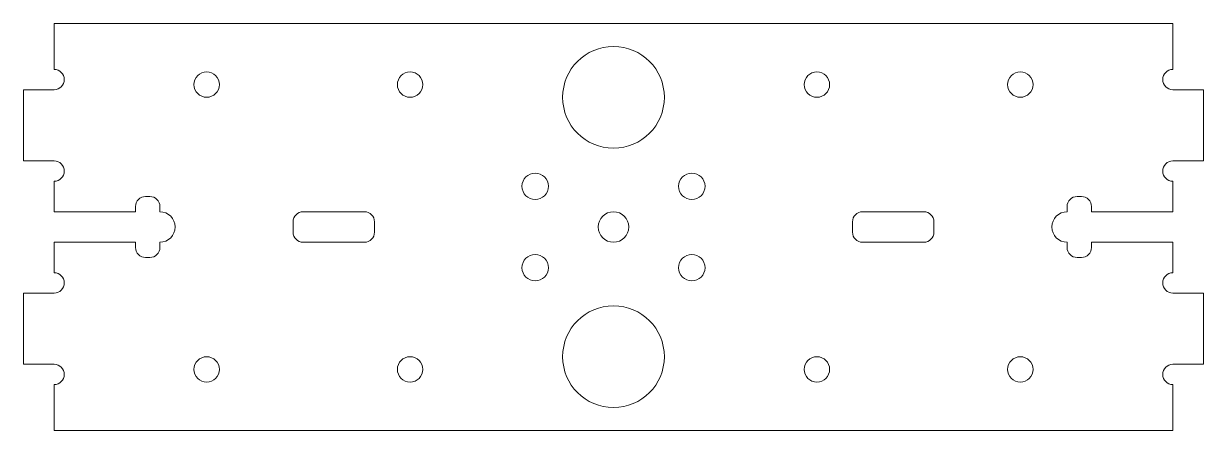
# Model space of a CAD drawing. Header units: millimetres. Extents: x -58 to 58, y -20 to 20.
import ezdxf

# ---------------------------------------------------------------- set-up
doc = ezdxf.new("R2010")
doc.units = ezdxf.units.MM

msp = doc.modelspace()

# ---------------------------------------------------------------- linework, layer by layer
at = {"color": 7, "linetype": 'Continuous', "lineweight": 15}
for p, q in [((55, 20), (-55, 20)), ((-55, 20), (-55, 15.5)), ((55, 15.5), (55, 20)), ((-55, 13.5), (-58, 13.5)), ((-58, 13.5), (-58, 6.5)), ((58, 13.5), (55, 13.5)), ((58, 6.5), (58, 13.5)), ((-58, 6.5), (-55, 6.5)), ((55, 6.5), (58, 6.5)), ((-55, 4.5), (-55, 1.5)), ((55, 1.5), (55, 4.5)), ((-46, 3), (-45.6, 3)), ((45.6, 3), (46, 3)), ((-55, 1.5), (-47, 1.5)), ((-47, 2), (-47, 1.5)), ((-44.6, 2), (-44.6, 1.5)), ((-24.5, 1.5), (-30.5, 1.5)), ((30.5, 1.5), (24.5, 1.5)), ((44.6, 2), (44.6, 1.5)), ((47, 2), (47, 1.5)), ((47, 1.5), (55, 1.5)), ((-31.5, 0.5), (-31.5, -0.5)), ((-23.5, -0.5), (-23.5, 0.5)), ((23.5, 0.5), (23.5, -0.5)), ((31.5, -0.5), (31.5, 0.5)), ((-55, -1.5), (-47, -1.5)), ((-55, -1.5), (-55, -4.5)), ((-47, -1.5), (-47, -2)), ((-44.6, -1.5), (-44.6, -2)), ((-30.5, -1.5), (-24.5, -1.5)), ((24.5, -1.5), (30.5, -1.5)), ((44.6, -1.5), (44.6, -2)), ((47, -1.5), (55, -1.5)), ((47, -1.5), (47, -2)), ((55, -4.5), (55, -1.5)), ((-46, -3), (-45.6, -3)), ((45.6, -3), (46, -3)), ((-55, -6.5), (-58, -6.5)), ((-58, -6.5), (-58, -13.5)), ((58, -6.5), (55, -6.5)), ((58, -13.5), (58, -6.5)), ((-58, -13.5), (-55, -13.5)), ((55, -13.5), (58, -13.5)), ((-55, -15.5), (-55, -20)), ((55, -20), (55, -15.5)), ((-55, -20), (55, -20))]:
    msp.add_line(p, q, dxfattribs=at)
for centre, radius in [((0, 12.75), 5), ((-40, 14), 1.25), ((-20, 14), 1.25), ((20, 14), 1.25), ((40, 14), 1.25), ((-7.7, 4), 1.3), ((7.7, 4), 1.3), ((0, 0), 1.5), ((-7.7, -4), 1.3), ((7.7, -4), 1.3), ((0, -12.75), 5), ((-40, -14), 1.25), ((-20, -14), 1.25), ((20, -14), 1.25), ((40, -14), 1.25)]:
    msp.add_circle(centre, radius, dxfattribs=at)
for centre, radius, start, end in [((-55, 14.5), 1, 270, 90), ((55, 14.5), 1, 90, 270), ((-55, 5.5), 1, 270, 90), ((55, 5.5), 1, 90, 270), ((-46, 2), 1, 90, 180), ((-45.6, 2), 1, 0, 90), ((45.6, 2), 1, 90, 180), ((46, 2), 1, 0, 90), ((-44.6, 0), 1.5, 270, 90), ((-30.5, 0.5), 1, 90, 180), ((-24.5, 0.5), 1, 0, 90), ((24.5, 0.5), 1, 90, 180), ((30.5, 0.5), 1, 0, 90), ((44.6, 0), 1.5, 90, 270), ((-30.5, -0.5), 1, 180, 270), ((-24.5, -0.5), 1, 270, 0), ((24.5, -0.5), 1, 180, 270), ((30.5, -0.5), 1, 270, 0), ((-46, -2), 1, 180, 270), ((-45.6, -2), 1, 270, 0), ((45.6, -2), 1, 180, 270), ((46, -2), 1, 270, 0), ((-55, -5.5), 1, 270, 90), ((55, -5.5), 1, 90, 270), ((-55, -14.5), 1, 270, 90), ((55, -14.5), 1, 90, 270)]:
    msp.add_arc(centre, radius, start, end, dxfattribs=at)

doc.saveas('drawing.dxf')
